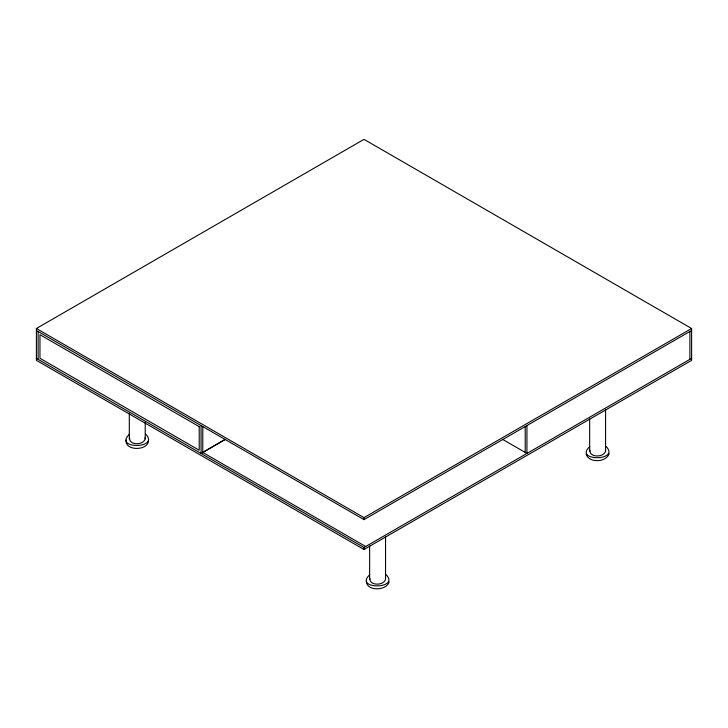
<?xml version="1.0" encoding="UTF-8"?>
<svg xmlns="http://www.w3.org/2000/svg" width="728" height="728" viewBox="0 0 728 728"><rect width="100%" height="100%" fill="white"/><g stroke="black" fill="none" stroke-linecap="round" stroke-linejoin="round"><path stroke-width="1.09" d="M126.19 440.003C124.461 451.624 149.64 450.905 148.494 439.657M145.218 422.058L145.218 438.884C143.571 445.427 128.719 445.554 129.63 437.938M366.521 580.416C365.201 591.473 386.75 591.282 389.143 581.79M385.549 536.673L385.549 579.297C383.902 585.84 369.06 585.976 369.961 578.351M605.578 409.627L605.578 451.132C603.922 457.666 589.079 457.803 589.989 450.186M609.163 453.626C606.342 462.535 588.652 463.327 586.067 453.981M129.32 434.416C113.14 449.413 160.497 448.93 145.646 434.161M369.651 574.838C353.471 589.835 400.837 589.343 385.976 574.583M589.671 446.664C573.491 461.661 620.857 461.17 606.005 446.41M201.065 425.552L201.065 453.426L225.271 439.312M36.4 328.501L364 139.357L691.6 328.501L691.6 360.351L364 549.494L36.4 360.351L36.4 328.501L364 517.635L691.6 328.501M201.065 453.426L225.398 439.384M36.4 330.494L364 519.628L691.6 330.494M36.4 358.367L364 547.501L691.6 358.367M502.62 439.394L526.935 453.426L526.935 425.552M365.72 546.51L202.784 452.434L202.784 426.79M605.359 449.94L605.578 451.132M144.999 437.701L145.218 438.884M689.88 331.486L689.88 359.359M589.662 418.846L589.662 451.378M525.216 426.79L525.216 452.434M369.633 545.9L369.633 579.552M364 517.635L364 519.628M364 547.501L364 549.494M129.302 413.331L129.302 439.13M38.12 331.486L38.12 359.359M199.217 426.635L39.967 334.698L39.967 358.285L199.217 450.223L199.217 426.635"/></g></svg>
